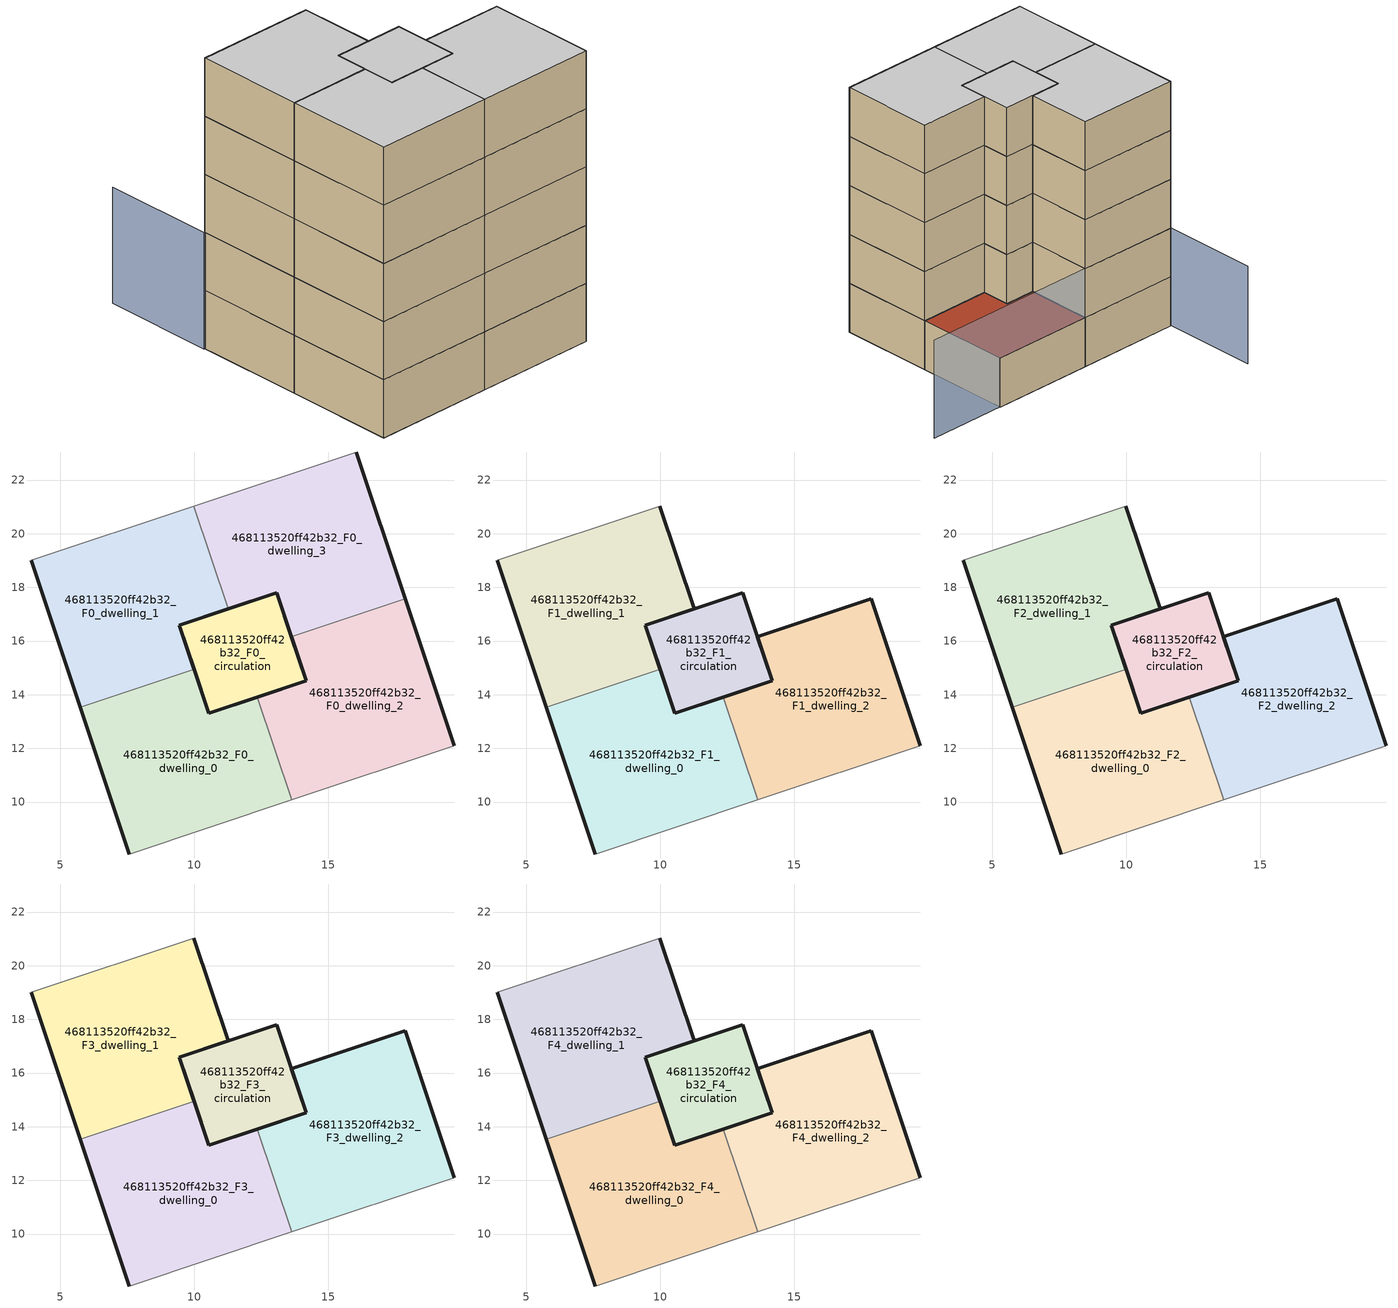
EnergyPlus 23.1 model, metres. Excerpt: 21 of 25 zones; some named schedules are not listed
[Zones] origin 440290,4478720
468113520ff42b32_F0_dwelling_0
 floor ground (EU_floor_Construction): 13.63,10.08 12.35,13.91 10.54,13.31 9.99,14.95 5.75,13.54 7.58,8.06 z0
 wall outside (EU_wall_Construction): 7.58,8.06 5.75,13.54 / 9.99,14.95 10.54,13.31 12.35,13.91 z0:3
 wall to 468113520ff42b32_F0_dwelling_2 (EU_wall_Construction): 12.35,13.91 13.63,10.08 z0:3
 wall adiabatic (EU_wall_Construction): 13.63,10.08 7.58,8.06 z0:3
 wall to 468113520ff42b32_F0_dwelling_1 (EU_wall_Construction): 5.75,13.54 9.99,14.95 z0:3
468113520ff42b32_F0_dwelling_1
 floor ground (EU_floor_Construction): 9.99,14.95 9.44,16.59 11.26,17.2 9.98,21.03 3.93,19.01 5.75,13.54 z0
 wall outside (EU_wall_Construction): 11.26,17.2 9.44,16.59 9.99,14.95 / 5.75,13.54 3.93,19.01 z0:3
 wall adiabatic (EU_wall_Construction): 3.93,19.01 9.98,21.03 z0:3
 wall to 468113520ff42b32_F0_dwelling_3 (EU_wall_Construction): 9.98,21.03 11.26,17.2 z0:3
468113520ff42b32_F0_dwelling_2
 floor ground (EU_floor_Construction): 19.68,12.1 17.86,17.57 13.62,16.16 14.17,14.52 12.35,13.91 13.63,10.08 z0
 wall outside (EU_wall_Construction): 12.35,13.91 14.17,14.52 13.62,16.16 / 17.86,17.57 19.68,12.1 z0:3
 wall to 468113520ff42b32_F0_dwelling_3 (EU_wall_Construction): 13.62,16.16 17.86,17.57 z0:3
 wall adiabatic (EU_wall_Construction): 19.68,12.1 13.63,10.08 z0:3
468113520ff42b32_F0_dwelling_3
 floor ground (EU_floor_Construction): 17.86,17.57 16.04,23.04 9.98,21.03 11.26,17.2 13.08,17.8 13.62,16.16 z0
 wall outside (EU_wall_Construction): 13.62,16.16 13.08,17.8 11.26,17.2 / 16.04,23.04 17.86,17.57 z0:3
 wall adiabatic (EU_wall_Construction): 9.98,21.03 16.04,23.04 z0:3
 roof outside (EU_roof_Construction): 16.04,23.04 17.86,17.57 13.62,16.16 13.08,17.8 11.26,17.2 9.98,21.03 z3
468113520ff42b32_F0_circulation
 floor ground (EU_floor_Construction): 14.17,14.52 13.08,17.8 9.44,16.59 10.54,13.31 z0
 wall outside (EU_wall_Construction): 10.54,13.31 9.44,16.59 13.08,17.8 14.17,14.52 10.54,13.31 z0:3
468113520ff42b32_F1_dwelling_0
 floor to 468113520ff42b32_F0_dwelling_0 (EU_floor_Construction): 13.63,10.08 12.35,13.91 10.54,13.31 9.99,14.95 5.75,13.54 7.58,8.06 z3
 wall outside (EU_wall_Construction): 7.58,8.06 5.75,13.54 / 9.99,14.95 10.54,13.31 12.35,13.91 z3:6
 wall to 468113520ff42b32_F1_dwelling_2 (EU_wall_Construction): 12.35,13.91 13.63,10.08 z3:6
 wall adiabatic (EU_wall_Construction): 13.63,10.08 7.58,8.06 z3:6
 wall to 468113520ff42b32_F1_dwelling_1 (EU_wall_Construction): 5.75,13.54 9.99,14.95 z3:6
468113520ff42b32_F1_dwelling_1
 floor to 468113520ff42b32_F0_dwelling_1 (EU_floor_Construction): 9.99,14.95 9.44,16.59 11.26,17.2 9.98,21.03 3.93,19.01 5.75,13.54 z3
 wall outside (EU_wall_Construction): 5.75,13.54 3.93,19.01 / 9.98,21.03 11.26,17.2 9.44,16.59 9.99,14.95 z3:6
 wall adiabatic (EU_wall_Construction): 3.93,19.01 9.98,21.03 z3:6
468113520ff42b32_F1_dwelling_2
 floor to 468113520ff42b32_F0_dwelling_2 (EU_floor_Construction): 19.68,12.1 17.86,17.57 13.62,16.16 14.17,14.52 12.35,13.91 13.63,10.08 z3
 wall outside (EU_wall_Construction): 12.35,13.91 14.17,14.52 13.62,16.16 17.86,17.57 19.68,12.1 z3:6
 wall adiabatic (EU_wall_Construction): 19.68,12.1 13.63,10.08 z3:6
468113520ff42b32_F1_circulation
 floor to 468113520ff42b32_F0_circulation (EU_floor_Construction): 14.17,14.52 13.08,17.8 9.44,16.59 10.54,13.31 z3
 wall outside (EU_wall_Construction): 10.54,13.31 9.44,16.59 13.08,17.8 14.17,14.52 10.54,13.31 z3:6
468113520ff42b32_F2_dwelling_0
 floor to 468113520ff42b32_F1_dwelling_0 (EU_floor_Construction): 13.63,10.08 12.35,13.91 10.54,13.31 9.99,14.95 5.75,13.54 7.58,8.06 z6
 wall outside (EU_wall_Construction): 7.58,8.06 5.75,13.54 / 9.99,14.95 10.54,13.31 12.35,13.91 z6:9
 wall to 468113520ff42b32_F2_dwelling_2 (EU_wall_Construction): 12.35,13.91 13.63,10.08 z6:9
 wall adiabatic (EU_wall_Construction): 13.63,10.08 7.58,8.06 z6:9
 wall to 468113520ff42b32_F2_dwelling_1 (EU_wall_Construction): 5.75,13.54 9.99,14.95 z6:9
468113520ff42b32_F2_dwelling_1
 floor to 468113520ff42b32_F1_dwelling_1 (EU_floor_Construction): 9.99,14.95 9.44,16.59 11.26,17.2 9.98,21.03 3.93,19.01 5.75,13.54 z6
 wall outside (EU_wall_Construction): 5.75,13.54 3.93,19.01 / 9.98,21.03 11.26,17.2 9.44,16.59 9.99,14.95 z6:9
 wall adiabatic (EU_wall_Construction): 3.93,19.01 9.98,21.03 z6:9
468113520ff42b32_F2_dwelling_2
 floor to 468113520ff42b32_F1_dwelling_2 (EU_floor_Construction): 19.68,12.1 17.86,17.57 13.62,16.16 14.17,14.52 12.35,13.91 13.63,10.08 z6
 wall outside (EU_wall_Construction): 12.35,13.91 14.17,14.52 13.62,16.16 17.86,17.57 19.68,12.1 z6:9
 wall adiabatic (EU_wall_Construction): 19.68,12.1 13.63,10.08 z6:9
468113520ff42b32_F2_circulation
 floor to 468113520ff42b32_F1_circulation (EU_floor_Construction): 14.17,14.52 13.08,17.8 9.44,16.59 10.54,13.31 z6
 wall outside (EU_wall_Construction): 10.54,13.31 9.44,16.59 13.08,17.8 14.17,14.52 10.54,13.31 z6:9
468113520ff42b32_F3_dwelling_0
 floor to 468113520ff42b32_F2_dwelling_0 (EU_floor_Construction): 13.63,10.08 12.35,13.91 10.54,13.31 9.99,14.95 5.75,13.54 7.58,8.06 z9
 wall outside (EU_wall_Construction): 7.58,8.06 5.75,13.54 / 9.99,14.95 10.54,13.31 12.35,13.91 z9:12
 wall to 468113520ff42b32_F3_dwelling_2 (EU_wall_Construction): 12.35,13.91 13.63,10.08 z9:12
 wall adiabatic (EU_wall_Construction): 13.63,10.08 7.58,8.06 z9:12
 wall to 468113520ff42b32_F3_dwelling_1 (EU_wall_Construction): 5.75,13.54 9.99,14.95 z9:12
468113520ff42b32_F3_dwelling_1
 floor to 468113520ff42b32_F2_dwelling_1 (EU_floor_Construction): 9.99,14.95 9.44,16.59 11.26,17.2 9.98,21.03 3.93,19.01 5.75,13.54 z9
 wall outside (EU_wall_Construction): 5.75,13.54 3.93,19.01 / 9.98,21.03 11.26,17.2 9.44,16.59 9.99,14.95 z9:12
 wall adiabatic (EU_wall_Construction): 3.93,19.01 9.98,21.03 z9:12
468113520ff42b32_F3_dwelling_2
 floor to 468113520ff42b32_F2_dwelling_2 (EU_floor_Construction): 19.68,12.1 17.86,17.57 13.62,16.16 14.17,14.52 12.35,13.91 13.63,10.08 z9
 wall outside (EU_wall_Construction): 12.35,13.91 14.17,14.52 13.62,16.16 17.86,17.57 19.68,12.1 z9:12
 wall adiabatic (EU_wall_Construction): 19.68,12.1 13.63,10.08 z9:12
468113520ff42b32_F3_circulation
 floor to 468113520ff42b32_F2_circulation (EU_floor_Construction): 14.17,14.52 13.08,17.8 9.44,16.59 10.54,13.31 z9
 wall outside (EU_wall_Construction): 10.54,13.31 9.44,16.59 13.08,17.8 14.17,14.52 10.54,13.31 z9:12
468113520ff42b32_F4_dwelling_0
 floor to 468113520ff42b32_F3_dwelling_0 (EU_floor_Construction): 13.63,10.08 12.35,13.91 10.54,13.31 9.99,14.95 5.75,13.54 7.58,8.06 z12
 wall outside (EU_wall_Construction): 7.58,8.06 5.75,13.54 / 9.99,14.95 10.54,13.31 12.35,13.91 z12:15
 wall to 468113520ff42b32_F4_dwelling_2 (EU_wall_Construction): 12.35,13.91 13.63,10.08 z12:15
 wall adiabatic (EU_wall_Construction): 13.63,10.08 7.58,8.06 z12:15
 wall to 468113520ff42b32_F4_dwelling_1 (EU_wall_Construction): 5.75,13.54 9.99,14.95 z12:15
 ceiling to 468113520ff42b32_F5_dwelling_0 (EU_floor_Construction): 12.35,13.91 13.63,10.08 7.58,8.06 5.75,13.54 9.99,14.95 10.54,13.31 z15
468113520ff42b32_F4_dwelling_1
 floor to 468113520ff42b32_F3_dwelling_1 (EU_floor_Construction): 9.99,14.95 9.44,16.59 11.26,17.2 9.98,21.03 3.93,19.01 5.75,13.54 z12
 wall outside (EU_wall_Construction): 5.75,13.54 3.93,19.01 / 9.98,21.03 11.26,17.2 9.44,16.59 9.99,14.95 z12:15
 wall adiabatic (EU_wall_Construction): 3.93,19.01 9.98,21.03 z12:15
 ceiling to 468113520ff42b32_F5_dwelling_1 (EU_floor_Construction): 9.98,21.03 11.26,17.2 9.44,16.59 9.99,14.95 5.75,13.54 3.93,19.01 z15
468113520ff42b32_F4_dwelling_2
 floor to 468113520ff42b32_F3_dwelling_2 (EU_floor_Construction): 19.68,12.1 17.86,17.57 13.62,16.16 14.17,14.52 12.35,13.91 13.63,10.08 z12
 wall outside (EU_wall_Construction): 12.35,13.91 14.17,14.52 13.62,16.16 17.86,17.57 19.68,12.1 z12:15
 wall adiabatic (EU_wall_Construction): 19.68,12.1 13.63,10.08 z12:15
 ceiling to 468113520ff42b32_F5_dwelling_2 (EU_floor_Construction): 17.86,17.57 19.68,12.1 13.63,10.08 12.35,13.91 14.17,14.52 13.62,16.16 z15
468113520ff42b32_F4_circulation
 floor to 468113520ff42b32_F3_circulation (EU_floor_Construction): 14.17,14.52 13.08,17.8 9.44,16.59 10.54,13.31 z12
 wall outside (EU_wall_Construction): 10.54,13.31 9.44,16.59 13.08,17.8 14.17,14.52 10.54,13.31 z12:15
 ceiling to 468113520ff42b32_F5_circulation (EU_floor_Construction): 13.08,17.8 14.17,14.52 10.54,13.31 9.44,16.59 z15
shading: 20.67,24.54 3.9,18.96 / 3.9,18.96 2.04,24.57 z0:6
[Building]
EU S2 Campaign: North Axis=0; Terrain=City; Solar Distribution=FullExterior
[Site:Location]
Madrid: Latitude=40.5; Longitude=-3.5; Time Zone=1; Elevation=609
[SizingPeriod:WeatherFileDays]
AnnualSizingPeriod: Begin Month=1; Begin Day of Month=1; End Month=12; End Day of Month=31; Day of Week for Start Day=Monday; Use Weather File Daylight Saving Period=No; Use Weather File Rain and Snow Indicators=No
[MATERIAL]
EU_InternalMass_Material: Roughness=MediumRough; Thickness=0.1; Conductivity=1; Density=1800; Specific Heat=900; Thermal Absorptance=0.9; Solar Absorptance=0.7; Visible Absorptance=0.7
[MATERIAL:NOMASS] Roughness=MediumRough; Thermal Absorptance=0.9; Solar Absorptance=0.7; Visible Absorptance=0.7
Name | Thermal Resistance
EU_wall_NoMass | 1.60022
EU_roof_NoMass | 1.57597
EU_floor_NoMass | 0.470652
[CONSTRUCTION]
EU_wall_Construction: EU_wall_NoMass
EU_roof_Construction: EU_roof_NoMass
EU_floor_Construction: EU_floor_NoMass
EU_InternalMass_Construction: EU_InternalMass_Material
[ZONE] Type=1; Multiplier=1; Ceiling Height=autocalculate; Floor Area=autocalculate; Part of Total Floor Area=Yes
Name | Volume
468113520ff42b32_F0_dwelling_0; 468113520ff42b32_F1_dwelling_0; 468113520ff42b32_F2_dwelling_0; 468113520ff42b32_F3_dwelling_0; 468113520ff42b32_F4_dwelling_0 | 100.511
468113520ff42b32_F0_dwelling_1; 468113520ff42b32_F1_dwelling_1; 468113520ff42b32_F2_dwelling_1; 468113520ff42b32_F3_dwelling_1; 468113520ff42b32_F4_dwelling_1 | 100.51
468113520ff42b32_F0_dwelling_2; 468113520ff42b32_F1_dwelling_2; 468113520ff42b32_F2_dwelling_2; 468113520ff42b32_F3_dwelling_2; 468113520ff42b32_F4_dwelling_2 | 100.521
468113520ff42b32_F0_dwelling_3 | 100.505
468113520ff42b32_F0_circulation; 468113520ff42b32_F1_circulation; 468113520ff42b32_F2_circulation; 468113520ff42b32_F3_circulation; 468113520ff42b32_F4_circulation | 39.7646
[INTERNALMASS] Construction=EU_InternalMass_Construction
Name | Zone or ZoneList | Surface Area
468113520ff42b32_F0_dwelling_0_EU_InternalMass | 468113520ff42b32_F0_dwelling_0 | 33.5052
468113520ff42b32_F0_dwelling_1_EU_InternalMass | 468113520ff42b32_F0_dwelling_1 | 33.5052
468113520ff42b32_F0_dwelling_2_EU_InternalMass | 468113520ff42b32_F0_dwelling_2 | 33.5052
468113520ff42b32_F0_dwelling_3_EU_InternalMass | 468113520ff42b32_F0_dwelling_3 | 33.5052
468113520ff42b32_F1_dwelling_0_EU_InternalMass | 468113520ff42b32_F1_dwelling_0 | 67.0104
468113520ff42b32_F1_dwelling_1_EU_InternalMass | 468113520ff42b32_F1_dwelling_1 | 33.5052
468113520ff42b32_F1_dwelling_2_EU_InternalMass | 468113520ff42b32_F1_dwelling_2 | 33.5052
468113520ff42b32_F2_dwelling_0_EU_InternalMass | 468113520ff42b32_F2_dwelling_0 | 67.0104
468113520ff42b32_F2_dwelling_1_EU_InternalMass | 468113520ff42b32_F2_dwelling_1 | 33.5052
468113520ff42b32_F2_dwelling_2_EU_InternalMass | 468113520ff42b32_F2_dwelling_2 | 33.5052
468113520ff42b32_F3_dwelling_0_EU_InternalMass | 468113520ff42b32_F3_dwelling_0 | 67.0104
468113520ff42b32_F3_dwelling_1_EU_InternalMass | 468113520ff42b32_F3_dwelling_1 | 33.5052
468113520ff42b32_F3_dwelling_2_EU_InternalMass | 468113520ff42b32_F3_dwelling_2 | 33.5052
468113520ff42b32_F4_dwelling_0_EU_InternalMass | 468113520ff42b32_F4_dwelling_0 | 67.0104
468113520ff42b32_F4_dwelling_1_EU_InternalMass | 468113520ff42b32_F4_dwelling_1 | 33.5052
468113520ff42b32_F4_dwelling_2_EU_InternalMass | 468113520ff42b32_F4_dwelling_2 | 33.5052
[OTHEREQUIPMENT] Fuel Type=Electricity; Design Level Calculation Method=Watts/Area; Power per Zone Floor Area=1; Fraction Latent=0; Fraction Radiant=0; Fraction Lost=0; Carbon Dioxide Generation Rate=0; EndUse Subcategory=EU_Step8_InternalGains
Name | Zone or ZoneList or Space or SpaceList | Schedule
EU_Step8_InternalGain_468113520ff42b32_F0_dwelling_0_f000 | 468113520ff42b32_F0_dwelling_0 | EU_Step8_GainSchedule_468113520ff42b32_F0_dwelling_0_f000
EU_Step8_InternalGain_468113520ff42b32_F0_dwelling_1_f000 | 468113520ff42b32_F0_dwelling_1 | EU_Step8_GainSchedule_468113520ff42b32_F0_dwelling_1_f000
EU_Step8_InternalGain_468113520ff42b32_F0_dwelling_2_f000 | 468113520ff42b32_F0_dwelling_2 | EU_Step8_GainSchedule_468113520ff42b32_F0_dwelling_2_f000
EU_Step8_InternalGain_468113520ff42b32_F0_dwelling_3_f000 | 468113520ff42b32_F0_dwelling_3 | EU_Step8_GainSchedule_468113520ff42b32_F0_dwelling_3_f000
EU_Step8_InternalGain_468113520ff42b32_F1_dwelling_0_f000 | 468113520ff42b32_F1_dwelling_0 | EU_Step8_GainSchedule_468113520ff42b32_F1_dwelling_0_f000
EU_Step8_InternalGain_468113520ff42b32_F1_dwelling_1_f000 | 468113520ff42b32_F1_dwelling_1 | EU_Step8_GainSchedule_468113520ff42b32_F1_dwelling_1_f000
EU_Step8_InternalGain_468113520ff42b32_F1_dwelling_2_f000 | 468113520ff42b32_F1_dwelling_2 | EU_Step8_GainSchedule_468113520ff42b32_F1_dwelling_2_f000
EU_Step8_InternalGain_468113520ff42b32_F2_dwelling_0_f000 | 468113520ff42b32_F2_dwelling_0 | EU_Step8_GainSchedule_468113520ff42b32_F2_dwelling_0_f000
EU_Step8_InternalGain_468113520ff42b32_F2_dwelling_1_f000 | 468113520ff42b32_F2_dwelling_1 | EU_Step8_GainSchedule_468113520ff42b32_F2_dwelling_1_f000
EU_Step8_InternalGain_468113520ff42b32_F2_dwelling_2_f000 | 468113520ff42b32_F2_dwelling_2 | EU_Step8_GainSchedule_468113520ff42b32_F2_dwelling_2_f000
EU_Step8_InternalGain_468113520ff42b32_F3_dwelling_0_f000 | 468113520ff42b32_F3_dwelling_0 | EU_Step8_GainSchedule_468113520ff42b32_F3_dwelling_0_f000
EU_Step8_InternalGain_468113520ff42b32_F3_dwelling_1_f000 | 468113520ff42b32_F3_dwelling_1 | EU_Step8_GainSchedule_468113520ff42b32_F3_dwelling_1_f000
EU_Step8_InternalGain_468113520ff42b32_F3_dwelling_2_f000 | 468113520ff42b32_F3_dwelling_2 | EU_Step8_GainSchedule_468113520ff42b32_F3_dwelling_2_f000
EU_Step8_InternalGain_468113520ff42b32_F4_dwelling_0_f000 | 468113520ff42b32_F4_dwelling_0 | EU_Step8_GainSchedule_468113520ff42b32_F4_dwelling_0_f000
EU_Step8_InternalGain_468113520ff42b32_F4_dwelling_1_f000 | 468113520ff42b32_F4_dwelling_1 | EU_Step8_GainSchedule_468113520ff42b32_F4_dwelling_1_f000
EU_Step8_InternalGain_468113520ff42b32_F4_dwelling_2_f000 | 468113520ff42b32_F4_dwelling_2 | EU_Step8_GainSchedule_468113520ff42b32_F4_dwelling_2_f000
[ZONEINFILTRATION:DESIGNFLOWRATE] Schedule=EU_AlwaysOn; Design Flow Rate Calculation Method=Flow/Area; Flow Rate per Floor Area=0.0005; Constant Term Coefficient=1; Temperature Term Coefficient=0; Velocity Term Coefficient=0; Velocity Squared Term Coefficient=0
Name | Zone or ZoneList or Space or SpaceList
EU_Circulation_Infiltration_468113520ff42b32_F0_circulation | 468113520ff42b32_F0_circulation
EU_Circulation_Infiltration_468113520ff42b32_F1_circulation | 468113520ff42b32_F1_circulation
EU_Circulation_Infiltration_468113520ff42b32_F2_circulation | 468113520ff42b32_F2_circulation
EU_Circulation_Infiltration_468113520ff42b32_F3_circulation | 468113520ff42b32_F3_circulation
EU_Circulation_Infiltration_468113520ff42b32_F4_circulation | 468113520ff42b32_F4_circulation
[ZONEVENTILATION:DESIGNFLOWRATE] Schedule=EU_AlwaysOn; Design Flow Rate Calculation Method=AirChanges/Hour; Air Changes per Hour=0.480704; Ventilation Type=Natural; Fan Pressure Rise=0; Fan Total Efficiency=1; Constant Term Coefficient=1; Temperature Term Coefficient=0; Velocity Term Coefficient=0; Velocity Squared Term Coefficient=0; Minimum Indoor Temperature=-100; Maximum Indoor Temperature=100; Delta Temperature=-100; Minimum Outdoor Temperature=-100; Maximum Outdoor Temperature=100; Maximum Wind Speed=40
Name | Zone or ZoneList or Space or SpaceList
EU_ConstantAir_468113520ff42b32_F0_dwelling_0 | 468113520ff42b32_F0_dwelling_0
EU_ConstantAir_468113520ff42b32_F0_dwelling_1 | 468113520ff42b32_F0_dwelling_1
EU_ConstantAir_468113520ff42b32_F0_dwelling_2 | 468113520ff42b32_F0_dwelling_2
EU_ConstantAir_468113520ff42b32_F0_dwelling_3 | 468113520ff42b32_F0_dwelling_3
EU_ConstantAir_468113520ff42b32_F1_dwelling_0 | 468113520ff42b32_F1_dwelling_0
EU_ConstantAir_468113520ff42b32_F1_dwelling_1 | 468113520ff42b32_F1_dwelling_1
EU_ConstantAir_468113520ff42b32_F1_dwelling_2 | 468113520ff42b32_F1_dwelling_2
EU_ConstantAir_468113520ff42b32_F2_dwelling_0 | 468113520ff42b32_F2_dwelling_0
EU_ConstantAir_468113520ff42b32_F2_dwelling_1 | 468113520ff42b32_F2_dwelling_1
EU_ConstantAir_468113520ff42b32_F2_dwelling_2 | 468113520ff42b32_F2_dwelling_2
EU_ConstantAir_468113520ff42b32_F3_dwelling_0 | 468113520ff42b32_F3_dwelling_0
EU_ConstantAir_468113520ff42b32_F3_dwelling_1 | 468113520ff42b32_F3_dwelling_1
EU_ConstantAir_468113520ff42b32_F3_dwelling_2 | 468113520ff42b32_F3_dwelling_2
EU_ConstantAir_468113520ff42b32_F4_dwelling_0 | 468113520ff42b32_F4_dwelling_0
EU_ConstantAir_468113520ff42b32_F4_dwelling_1 | 468113520ff42b32_F4_dwelling_1
EU_ConstantAir_468113520ff42b32_F4_dwelling_2 | 468113520ff42b32_F4_dwelling_2
[HVACTEMPLATE:THERMOSTAT] Constant Heating Setpoint=20; Constant Cooling Setpoint=50
EU_HeatOnly_468113520ff42b32_F0_dwelling_0; EU_HeatOnly_468113520ff42b32_F0_dwelling_1; EU_HeatOnly_468113520ff42b32_F0_dwelling_2; EU_HeatOnly_468113520ff42b32_F0_dwelling_3; EU_HeatOnly_468113520ff42b32_F1_dwelling_0; EU_HeatOnly_468113520ff42b32_F1_dwelling_1; EU_HeatOnly_468113520ff42b32_F1_dwelling_2; EU_HeatOnly_468113520ff42b32_F2_dwelling_0; EU_HeatOnly_468113520ff42b32_F2_dwelling_1; EU_HeatOnly_468113520ff42b32_F2_dwelling_2; EU_HeatOnly_468113520ff42b32_F3_dwelling_0
